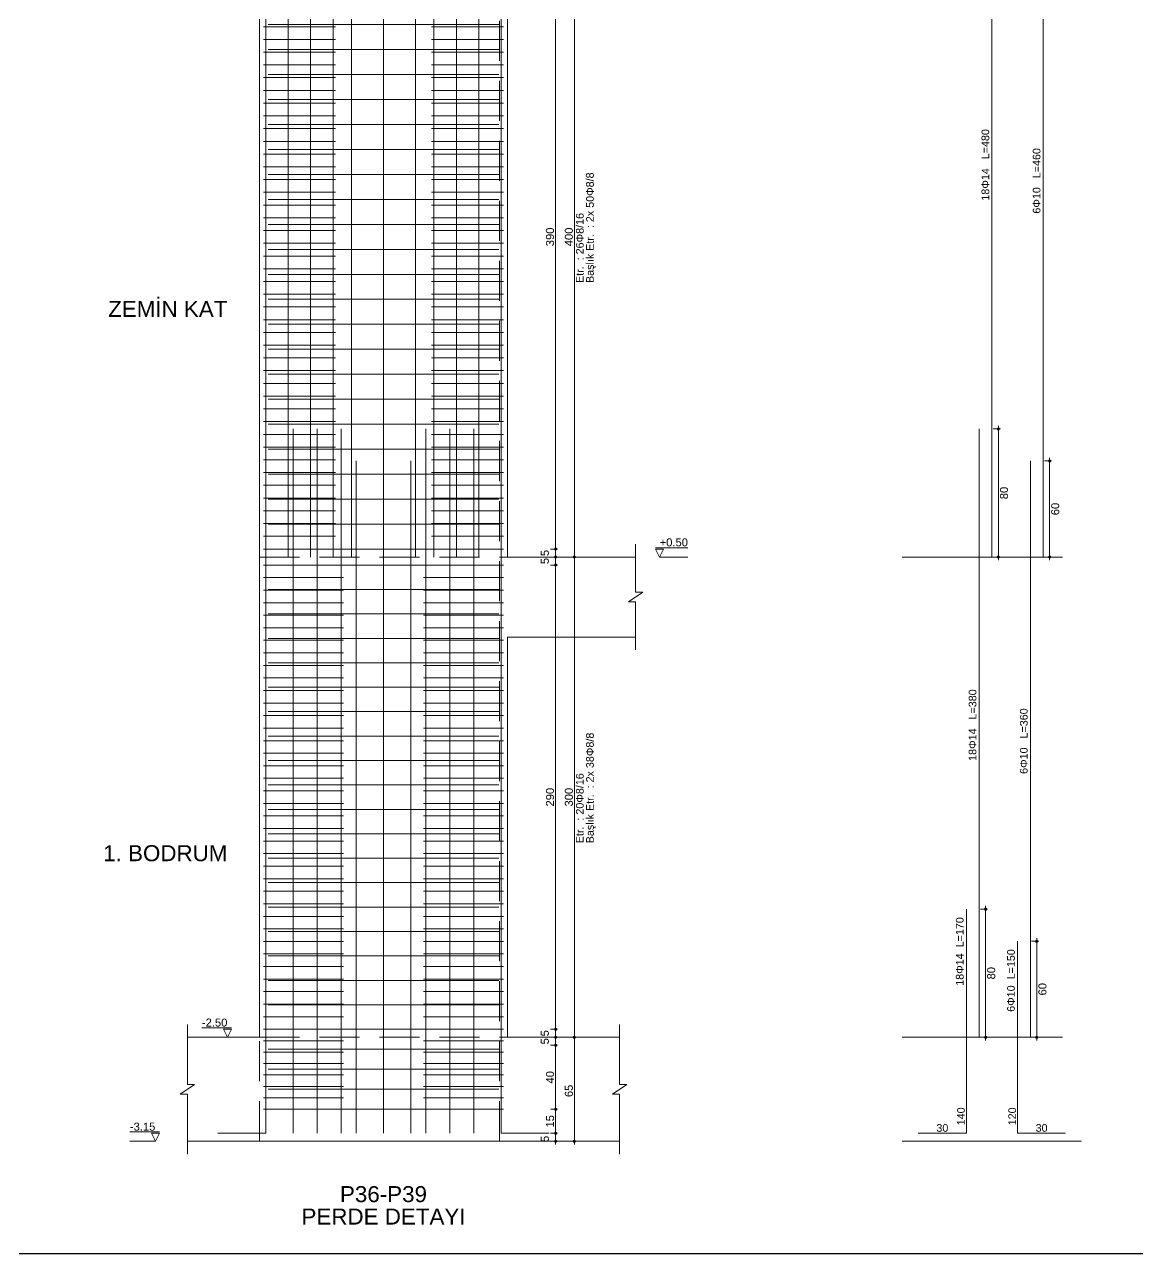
# Model space of a CAD drawing. Header units: millimetres. Extents: x 2232 to 85269, y -3593 to 5869.
# Drawn here: x 81484 to 82527, y -3593 to -2442 of the extents above; entities that cross this region are included whole.
import ezdxf

# ---------------------------------------------------------------- set-up
doc = ezdxf.new("R2010")
doc.units = ezdxf.units.MM
doc.linetypes.add('DASHED2', pattern=[37.5, 25, -12.5])
for name, color, linetype in [('Donatı Yazısı', 7, 'Continuous'), ('Donatı Çizgisi', 7, 'Continuous'), ('Panel', 7, 'Continuous'), ('Standart', 7, 'Continuous'), ('Ölçülendirme', 7, 'Continuous')]:
    doc.layers.add(name, color=color, linetype=linetype)
doc.styles.add('arial_1_18', font='arial.ttf', dxfattribs={"height": 0.2})

# ---------------------------------------------------------------- blocks, each defined once
blk = doc.blocks.new('IDE824Entity7265')
at = {"layer": 'Donatı Çizgisi', "color": 5, "linetype": 'Continuous', "lineweight": 5}
for points in [[(25640.56, 185.24), (25640.56, 1540.24)], [(25654.56, 545.24), (25654.56, 1540.24)], [(25668.56, 545.24), (25668.56, 1540.24)], [(25682.56, 545.24), (25682.56, 1540.24)], [(25694.06, 545.24), (25694.06, 1540.24)], [(25714.06, 185.24), (25714.06, 1540.24)], [(25734.06, 545.24), (25734.06, 1540.24)], [(25745.56, 545.24), (25745.56, 1540.24)], [(25759.56, 545.24), (25759.56, 1540.24)], [(25773.56, 545.24), (25773.56, 1540.24)], [(25787.56, 185.24), (25787.56, 1540.24)], [(26094.12, 545.24), (26094.12, 1025.24)], [(26126.12, 545.24), (26126.12, 1005.24)], [(25657.56, 185.24), (25657.56, 625.24)], [(25672.56, 185.24), (25672.56, 625.24)], [(25687.56, 185.24), (25687.56, 625.24)], [(25740.56, 185.24), (25740.56, 625.24)], [(25755.56, 185.24), (25755.56, 625.24)], [(25770.56, 185.24), (25770.56, 625.24)], [(26086.12, 245.24), (26086.12, 625.24)], [(25697.06, 185.24), (25697.06, 605.24)], [(25731.06, 185.24), (25731.06, 605.24)], [(26118.12, 245.24), (26118.12, 605.24)], [(26078.12, 185.24), (26078.12, 325.24)], [(26110.12, 185.24), (26110.12, 305.24)], [(25610.56, 185.24), (25640.56, 185.24)], [(25787.56, 185.24), (25817.56, 185.24)], [(26048.12, 185.24), (26078.12, 185.24)], [(26110.12, 185.24), (26140.12, 185.24)]]:
    blk.add_lwpolyline(points, dxfattribs=at)
at = {"layer": 'Donatı Çizgisi', "color": 1, "linetype": 'Continuous', "lineweight": 5}
for points in [[(25639.06, 876.57), (25684.06, 876.57)], [(25642.06, 877.84), (25786.06, 877.84)], [(25744.06, 876.57), (25789.06, 876.57)], [(25639.06, 868.61), (25684.06, 868.61)], [(25744.06, 868.61), (25789.06, 868.61)], [(25639.06, 860.65), (25684.06, 860.65)], [(25642.06, 862.24), (25786.06, 862.24)], [(25744.06, 860.65), (25789.06, 860.65)], [(25639.06, 852.69), (25684.06, 852.69)], [(25744.06, 852.69), (25789.06, 852.69)], [(25639.06, 844.73), (25684.06, 844.73)], [(25642.06, 846.64), (25786.06, 846.64)], [(25744.06, 844.73), (25789.06, 844.73)], [(25639.06, 836.77), (25684.06, 836.77)], [(25744.06, 836.77), (25789.06, 836.77)], [(25642.06, 831.04), (25786.06, 831.04)], [(25639.06, 828.81), (25684.06, 828.81)], [(25744.06, 828.81), (25789.06, 828.81)], [(25639.06, 820.85), (25684.06, 820.85)], [(25642.06, 815.44), (25786.06, 815.44)], [(25744.06, 820.85), (25789.06, 820.85)], [(25639.06, 812.89), (25684.06, 812.89)], [(25744.06, 812.89), (25789.06, 812.89)], [(25639.06, 804.93), (25684.06, 804.93)], [(25642.06, 799.84), (25786.06, 799.84)], [(25744.06, 804.93), (25789.06, 804.93)], [(25639.06, 796.97), (25684.06, 796.97)], [(25744.06, 796.97), (25789.06, 796.97)], [(25639.06, 789.02), (25684.06, 789.02)], [(25642.06, 784.24), (25786.06, 784.24)], [(25744.06, 789.02), (25789.06, 789.02)], [(25639.06, 781.06), (25684.06, 781.06)], [(25744.06, 781.06), (25789.06, 781.06)], [(25639.06, 773.1), (25684.06, 773.1)], [(25642.06, 768.64), (25786.06, 768.64)], [(25744.06, 773.1), (25789.06, 773.1)], [(25639.06, 765.14), (25684.06, 765.14)], [(25744.06, 765.14), (25789.06, 765.14)], [(25639.06, 757.18), (25684.06, 757.18)], [(25642.06, 753.04), (25786.06, 753.04)], [(25744.06, 757.18), (25789.06, 757.18)], [(25639.06, 749.22), (25684.06, 749.22)], [(25744.06, 749.22), (25789.06, 749.22)], [(25639.06, 741.26), (25684.06, 741.26)], [(25642.06, 737.44), (25786.06, 737.44)], [(25744.06, 741.26), (25789.06, 741.26)], [(25639.06, 733.3), (25684.06, 733.3)], [(25744.06, 733.3), (25789.06, 733.3)], [(25639.06, 725.34), (25684.06, 725.34)], [(25642.06, 721.84), (25786.06, 721.84)], [(25744.06, 725.34), (25789.06, 725.34)], [(25639.06, 717.38), (25684.06, 717.38)], [(25744.06, 717.38), (25789.06, 717.38)], [(25639.06, 709.42), (25684.06, 709.42)], [(25744.06, 709.42), (25789.06, 709.42)], [(25639.06, 701.46), (25684.06, 701.46)], [(25642.06, 706.24), (25786.06, 706.24)], [(25744.06, 701.46), (25789.06, 701.46)], [(25639.06, 693.51), (25684.06, 693.51)], [(25744.06, 693.51), (25789.06, 693.51)], [(25639.06, 685.55), (25684.06, 685.55)], [(25642.06, 690.64), (25786.06, 690.64)], [(25744.06, 685.55), (25789.06, 685.55)], [(25639.06, 677.59), (25684.06, 677.59)], [(25744.06, 677.59), (25789.06, 677.59)], [(25639.06, 669.63), (25684.06, 669.63)], [(25642.06, 675.04), (25786.06, 675.04)], [(25744.06, 669.63), (25789.06, 669.63)], [(25639.06, 661.67), (25684.06, 661.67)], [(25744.06, 661.67), (25789.06, 661.67)], [(25639.06, 653.71), (25684.06, 653.71)], [(25642.06, 659.44), (25786.06, 659.44)], [(25744.06, 653.71), (25789.06, 653.71)], [(25639.06, 645.75), (25684.06, 645.75)], [(25744.06, 645.75), (25789.06, 645.75)], [(25639.06, 637.79), (25684.06, 637.79)], [(25642.06, 643.84), (25786.06, 643.84)], [(25744.06, 637.79), (25789.06, 637.79)], [(25639.06, 629.83), (25684.06, 629.83)], [(25744.06, 629.83), (25789.06, 629.83)], [(25639.06, 621.87), (25684.06, 621.87)], [(25642.06, 628.24), (25786.06, 628.24)], [(25744.06, 621.87), (25789.06, 621.87)], [(25639.06, 613.91), (25684.06, 613.91)], [(25642.06, 612.64), (25786.06, 612.64)], [(25744.06, 613.91), (25789.06, 613.91)], [(25639.06, 605.95), (25684.06, 605.95)], [(25744.06, 605.95), (25789.06, 605.95)], [(25639.06, 598), (25684.06, 598)], [(25642.06, 597.04), (25786.06, 597.04)], [(25744.06, 598), (25789.06, 598)], [(25639.06, 590.04), (25684.06, 590.04)], [(25744.06, 590.04), (25789.06, 590.04)], [(25639.06, 582.08), (25684.06, 582.08)], [(25642.06, 581.44), (25786.06, 581.44)], [(25744.06, 582.08), (25789.06, 582.08)], [(25639.06, 574.12), (25684.06, 574.12)], [(25744.06, 574.12), (25789.06, 574.12)], [(25639.06, 566.16), (25684.06, 566.16)], [(25642.06, 565.84), (25786.06, 565.84)], [(25744.06, 566.16), (25789.06, 566.16)], [(25639.06, 558.2), (25684.06, 558.2)], [(25744.06, 558.2), (25789.06, 558.2)], [(25639.06, 550.24), (25789.06, 550.24)], [(25639.06, 540.24), (25789.06, 540.24)], [(25639.06, 532.4), (25689.06, 532.4)], [(25739.06, 532.4), (25789.06, 532.4)], [(25639.06, 524.56), (25689.06, 524.56)], [(25642.06, 524.98), (25786.06, 524.98)], [(25739.06, 524.56), (25789.06, 524.56)], [(25639.06, 516.73), (25689.06, 516.73)], [(25739.06, 516.73), (25789.06, 516.73)], [(25639.06, 508.89), (25689.06, 508.89)], [(25642.06, 509.71), (25786.06, 509.71)], [(25739.06, 508.89), (25789.06, 508.89)], [(25639.06, 501.05), (25689.06, 501.05)], [(25739.06, 501.05), (25789.06, 501.05)], [(25639.06, 493.21), (25689.06, 493.21)], [(25642.06, 494.45), (25786.06, 494.45)], [(25739.06, 493.21), (25789.06, 493.21)], [(25639.06, 485.38), (25689.06, 485.38)], [(25739.06, 485.38), (25789.06, 485.38)], [(25639.06, 477.54), (25689.06, 477.54)], [(25642.06, 479.19), (25786.06, 479.19)], [(25739.06, 477.54), (25789.06, 477.54)], [(25639.06, 469.7), (25689.06, 469.7)], [(25739.06, 469.7), (25789.06, 469.7)], [(25639.06, 461.86), (25689.06, 461.86)], [(25642.06, 463.92), (25786.06, 463.92)], [(25739.06, 461.86), (25789.06, 461.86)], [(25639.06, 454.02), (25689.06, 454.02)], [(25739.06, 454.02), (25789.06, 454.02)], [(25639.06, 446.19), (25689.06, 446.19)], [(25642.06, 448.66), (25786.06, 448.66)], [(25739.06, 446.19), (25789.06, 446.19)], [(25639.06, 438.35), (25689.06, 438.35)], [(25739.06, 438.35), (25789.06, 438.35)], [(25639.06, 430.51), (25689.06, 430.51)], [(25642.06, 433.4), (25786.06, 433.4)], [(25739.06, 430.51), (25789.06, 430.51)], [(25639.06, 422.67), (25689.06, 422.67)], [(25739.06, 422.67), (25789.06, 422.67)], [(25639.06, 414.83), (25689.06, 414.83)], [(25642.06, 418.13), (25786.06, 418.13)], [(25739.06, 414.83), (25789.06, 414.83)], [(25639.06, 407), (25689.06, 407)], [(25739.06, 407), (25789.06, 407)], [(25642.06, 402.87), (25786.06, 402.87)], [(25639.06, 399.16), (25689.06, 399.16)], [(25739.06, 399.16), (25789.06, 399.16)], [(25639.06, 391.32), (25689.06, 391.32)], [(25642.06, 387.61), (25786.06, 387.61)], [(25739.06, 391.32), (25789.06, 391.32)], [(25639.06, 383.48), (25689.06, 383.48)], [(25739.06, 383.48), (25789.06, 383.48)], [(25639.06, 375.65), (25689.06, 375.65)], [(25642.06, 372.35), (25786.06, 372.35)], [(25739.06, 375.65), (25789.06, 375.65)], [(25639.06, 367.81), (25689.06, 367.81)], [(25739.06, 367.81), (25789.06, 367.81)], [(25639.06, 359.97), (25689.06, 359.97)], [(25642.06, 357.08), (25786.06, 357.08)], [(25739.06, 359.97), (25789.06, 359.97)], [(25639.06, 352.13), (25689.06, 352.13)], [(25739.06, 352.13), (25789.06, 352.13)], [(25639.06, 344.29), (25689.06, 344.29)], [(25642.06, 341.82), (25786.06, 341.82)], [(25739.06, 344.29), (25789.06, 344.29)], [(25639.06, 336.46), (25689.06, 336.46)], [(25739.06, 336.46), (25789.06, 336.46)], [(25639.06, 328.62), (25689.06, 328.62)], [(25642.06, 326.56), (25786.06, 326.56)], [(25739.06, 328.62), (25789.06, 328.62)], [(25639.06, 320.78), (25689.06, 320.78)], [(25739.06, 320.78), (25789.06, 320.78)], [(25639.06, 312.94), (25689.06, 312.94)], [(25642.06, 311.29), (25786.06, 311.29)], [(25739.06, 312.94), (25789.06, 312.94)], [(25639.06, 305.1), (25689.06, 305.1)], [(25739.06, 305.1), (25789.06, 305.1)], [(25639.06, 297.27), (25689.06, 297.27)], [(25642.06, 296.03), (25786.06, 296.03)], [(25739.06, 297.27), (25789.06, 297.27)], [(25639.06, 289.43), (25689.06, 289.43)], [(25739.06, 289.43), (25789.06, 289.43)], [(25639.06, 281.59), (25689.06, 281.59)], [(25642.06, 280.77), (25786.06, 280.77)], [(25739.06, 281.59), (25789.06, 281.59)], [(25639.06, 273.75), (25689.06, 273.75)], [(25739.06, 273.75), (25789.06, 273.75)], [(25639.06, 265.92), (25689.06, 265.92)], [(25642.06, 265.5), (25786.06, 265.5)], [(25739.06, 265.92), (25789.06, 265.92)], [(25639.06, 258.08), (25689.06, 258.08)], [(25739.06, 258.08), (25789.06, 258.08)], [(25639.06, 250.24), (25789.06, 250.24)], [(25639.06, 243.1), (25689.06, 243.1)], [(25739.06, 243.1), (25789.06, 243.1)], [(25639.06, 235.95), (25689.06, 235.95)], [(25642.06, 237.74), (25786.06, 237.74)], [(25739.06, 235.95), (25789.06, 235.95)], [(25639.06, 228.81), (25689.06, 228.81)], [(25642.06, 225.24), (25786.06, 225.24)], [(25739.06, 228.81), (25789.06, 228.81)], [(25639.06, 221.67), (25689.06, 221.67)], [(25739.06, 221.67), (25789.06, 221.67)], [(25639.06, 214.53), (25689.06, 214.53)], [(25639.06, 207.38), (25689.06, 207.38)], [(25642.06, 212.74), (25786.06, 212.74)], [(25739.06, 214.53), (25789.06, 214.53)], [(25739.06, 207.38), (25789.06, 207.38)], [(25639.06, 200.24), (25789.06, 200.24)]]:
    blk.add_lwpolyline(points, dxfattribs=at)
at = {"layer": 'Panel', "color": 1, "linetype": 'Continuous', "lineweight": 5}
for points in [[(25636.56, 245.24), (25636.56, 895.24)], [(25791.56, 545.24), (25791.56, 895.24)], [(25871.56, 523.24), (25871.56, 553.24)], [(25791.56, 545.24), (25871.56, 545.24)], [(26038.12, 545.24), (26138.12, 545.24)], [(25867.06, 517.24), (25876.06, 523.24)], [(25871.56, 523.24), (25876.06, 523.24)], [(25867.06, 517.24), (25871.56, 517.24)], [(25871.56, 487.24), (25871.56, 517.24)], [(25791.56, 245.24), (25791.56, 495.24)], [(25791.56, 495.24), (25871.56, 495.24)], [(25591.56, 215.74), (25591.56, 253.24)], [(25861.56, 215.74), (25861.56, 253.24)], [(25591.56, 245.24), (25636.56, 245.24)], [(25791.56, 245.24), (25861.56, 245.24)], [(26038.12, 245.24), (26138.12, 245.24)], [(25587.06, 209.74), (25596.06, 215.74)], [(25591.56, 215.74), (25596.06, 215.74)], [(25857.06, 209.74), (25866.06, 215.74)], [(25861.56, 215.74), (25866.06, 215.74)], [(25587.06, 209.74), (25591.56, 209.74)], [(25591.56, 172.24), (25591.56, 209.74)], [(25857.06, 209.74), (25861.56, 209.74)], [(25861.56, 172.24), (25861.56, 209.74)], [(25591.56, 180.24), (25861.56, 180.24)], [(26038.12, 180.24), (26150.12, 180.24)]]:
    blk.add_lwpolyline(points, dxfattribs=at)
at = {"layer": 'Panel', "color": 1, "linetype": 'DASHED2', "lineweight": 5}
for points in [[(25636.56, 545.24), (25791.56, 545.24)], [(25636.56, 245.24), (25791.56, 245.24)]]:
    blk.add_lwpolyline(points, dxfattribs=at)
at = {"layer": 'Ölçülendirme', "color": 1, "linetype": 'DASHED2', "lineweight": 5}
for points in [[(25636.56, 180.24), (25636.56, 1595.24)], [(25786.56, 180.24), (25786.56, 1595.24)]]:
    blk.add_lwpolyline(points, dxfattribs=at)
at = {"layer": 'Ölçülendirme', "color": 1, "linetype": 'Continuous', "lineweight": 5}
for points in [[(25821.56, 178.24), (25821.56, 1547.24)], [(25833.32, 178.24), (25833.32, 1547.24)], [(26094.87, 625.24), (26099.37, 625.24)], [(26098.12, 543.24), (26098.12, 627.24)], [(26130.12, 543.24), (26130.12, 607.24)], [(26126.87, 605.24), (26131.37, 605.24)], [(25818.31, 550.24), (25822.81, 550.24)], [(25818.31, 545.24), (25822.81, 545.24)], [(25830.07, 545.24), (25834.57, 545.24)], [(25884.06, 551.07), (25904.24, 551.07)], [(25886.56, 545.24), (25884.06, 550.24)], [(25884.06, 550.24), (25889.06, 550.24)], [(25889.06, 550.24), (25886.56, 545.24)], [(25904.24, 545.24), (25886.56, 545.24)], [(26094.87, 545.24), (26099.37, 545.24)], [(26126.87, 545.24), (26131.37, 545.24)], [(25818.31, 540.24), (25822.81, 540.24)], [(26086.87, 325.24), (26091.37, 325.24)], [(26090.12, 243.24), (26090.12, 327.24)], [(26122.12, 243.24), (26122.12, 307.24)], [(26118.87, 305.24), (26123.37, 305.24)], [(25619.06, 251.07), (25600.64, 251.07)], [(25616.56, 245.24), (25614.06, 250.24)], [(25614.06, 250.24), (25619.06, 250.24)], [(25619.06, 250.24), (25616.56, 245.24)], [(25818.31, 250.24), (25822.81, 250.24)], [(25600.64, 245.24), (25616.56, 245.24)], [(25818.31, 245.24), (25822.81, 245.24)], [(25818.31, 240.24), (25822.81, 240.24)], [(25830.07, 245.24), (25834.57, 245.24)], [(26086.87, 245.24), (26091.37, 245.24)], [(26118.87, 245.24), (26123.37, 245.24)], [(25818.31, 200.24), (25822.81, 200.24)], [(25574.06, 186.07), (25555.64, 186.07)], [(25571.56, 180.24), (25569.06, 185.24)], [(25569.06, 185.24), (25574.06, 185.24)], [(25574.06, 185.24), (25571.56, 180.24)], [(25818.31, 185.24), (25822.81, 185.24)], [(25555.64, 180.24), (25571.56, 180.24)], [(25818.31, 180.24), (25822.81, 180.24)], [(25830.07, 180.24), (25834.57, 180.24)]]:
    blk.add_lwpolyline(points, dxfattribs=at)
for centre in [(26098.12, 625.24), (26130.12, 605.24), (25821.56, 550.24), (25821.56, 550.24), (25821.56, 545.24), (25821.56, 545.24), (25833.32, 545.24), (25833.32, 545.24), (26098.12, 545.24), (26130.12, 545.24), (25821.56, 540.24), (25821.56, 540.24), (26090.12, 325.24), (26122.12, 305.24), (25821.56, 250.24), (25821.56, 250.24), (25821.56, 245.24), (25821.56, 245.24), (25833.32, 245.24), (25833.32, 245.24), (26090.12, 245.24), (26122.12, 245.24), (25821.56, 240.24), (25821.56, 240.24), (25821.56, 200.24), (25821.56, 200.24), (25821.56, 185.24), (25821.56, 185.24), (25821.56, 180.24), (25833.32, 180.24)]:
    blk.add_circle(centre, 0.75, dxfattribs=at)
at = {"layer": 'Donatı Yazısı', "color": 5, "linetype": 'Continuous', "lineweight": 5, "style": 'arial_1_18'}
for s, p in [('18Φ14   L=480', (26092.39, 767.89)), ('6Φ10   L=460', (26124.39, 759.76)), ('18Φ14   L=380', (26084.39, 417.9)), ('6Φ10   L=360', (26116.39, 409.76)), ('18Φ14  L=170', (26076.39, 277.41)), ('6Φ10  L=150', (26108.39, 261.14)), ('140', (26077.16, 190.24)), ('120', (26109.16, 190.24))]:
    blk.add_text(s, height=4.8, rotation=90, dxfattribs=at).set_placement(p)
for p in [(26059.39, 186.2), (26121.39, 186.2)]:
    blk.add_text('30', height=4.8, dxfattribs=at).set_placement(p)
at = {"layer": 'Panel', "color": 1, "linetype": 'Continuous', "lineweight": 5, "style": 'arial_1_18'}
for s, p in [('ZEMİN KAT', (25542.07, 695.24)), ('1. BODRUM', (25538.98, 355.24)), ('P36-P39', (25686.88, 142.24)), ('PERDE DETAYI', (25662.85, 128.24))]:
    blk.add_text(s, height=10, dxfattribs=at).set_placement(p)
at = {"layer": 'Ölçülendirme', "color": 5, "linetype": 'Continuous', "lineweight": 5, "style": 'arial_1_18'}
for s, p in [('Başlık Etr.  : 2x 50Φ8/8', (25845.42, 716.44)), ('Etr.  : 26Φ8/16', (25839.08, 716.44)), ('Başlık Etr.  : 2x 38Φ8/8', (25845.42, 366.44)), ('Etr.  : 20Φ8/16', (25839.08, 366.44))]:
    blk.add_text(s, height=4.8, rotation=90, dxfattribs=at).set_placement(p)
at = {"layer": 'Ölçülendirme', "color": 1, "linetype": 'Continuous', "lineweight": 5, "style": 'arial_1_18'}
for s, p in [('390', (25820.56, 739.41)), ('400', (25832.32, 739.41)), ('80', (26104.12, 581.36)), ('60', (26136.12, 571.36)), ('5', (25817.31, 545.8)), ('5', (25817.31, 540.8)), ('290', (25820.56, 389.41)), ('300', (25832.32, 389.41)), ('80', (26096.12, 281.36)), ('60', (26128.12, 271.36)), ('5', (25817.31, 245.8)), ('5', (25817.31, 240.8)), ('40', (25820.56, 216.36)), ('65', (25832.32, 207.86)), ('15', (25820.56, 188.86)), ('5', (25817.31, 179.8))]:
    blk.add_text(s, height=5, rotation=90, dxfattribs=at).set_placement(p)
for s, p in [('+0.50', (25886.56, 551.91)), ('-2.50', (25600.64, 251.91)), ('-3.15', (25555.64, 186.91))]:
    blk.add_text(s, height=5, dxfattribs=at).set_placement(p)

msp = doc.modelspace()

# ---------------------------------------------------------------- linework, layer by layer
msp.add_line((3332.4, -3593.4), (85269.2, -3593.4))

# ---------------------------------------------------------------- block references
at = {"layer": 'Standart', "xscale": 1.5, "yscale": 1.5, "zscale": 1.5}
msp.add_blockref('IDE824Entity7265', (43249.6, -3758.7), dxfattribs=at)

doc.saveas('drawing.dxf')
